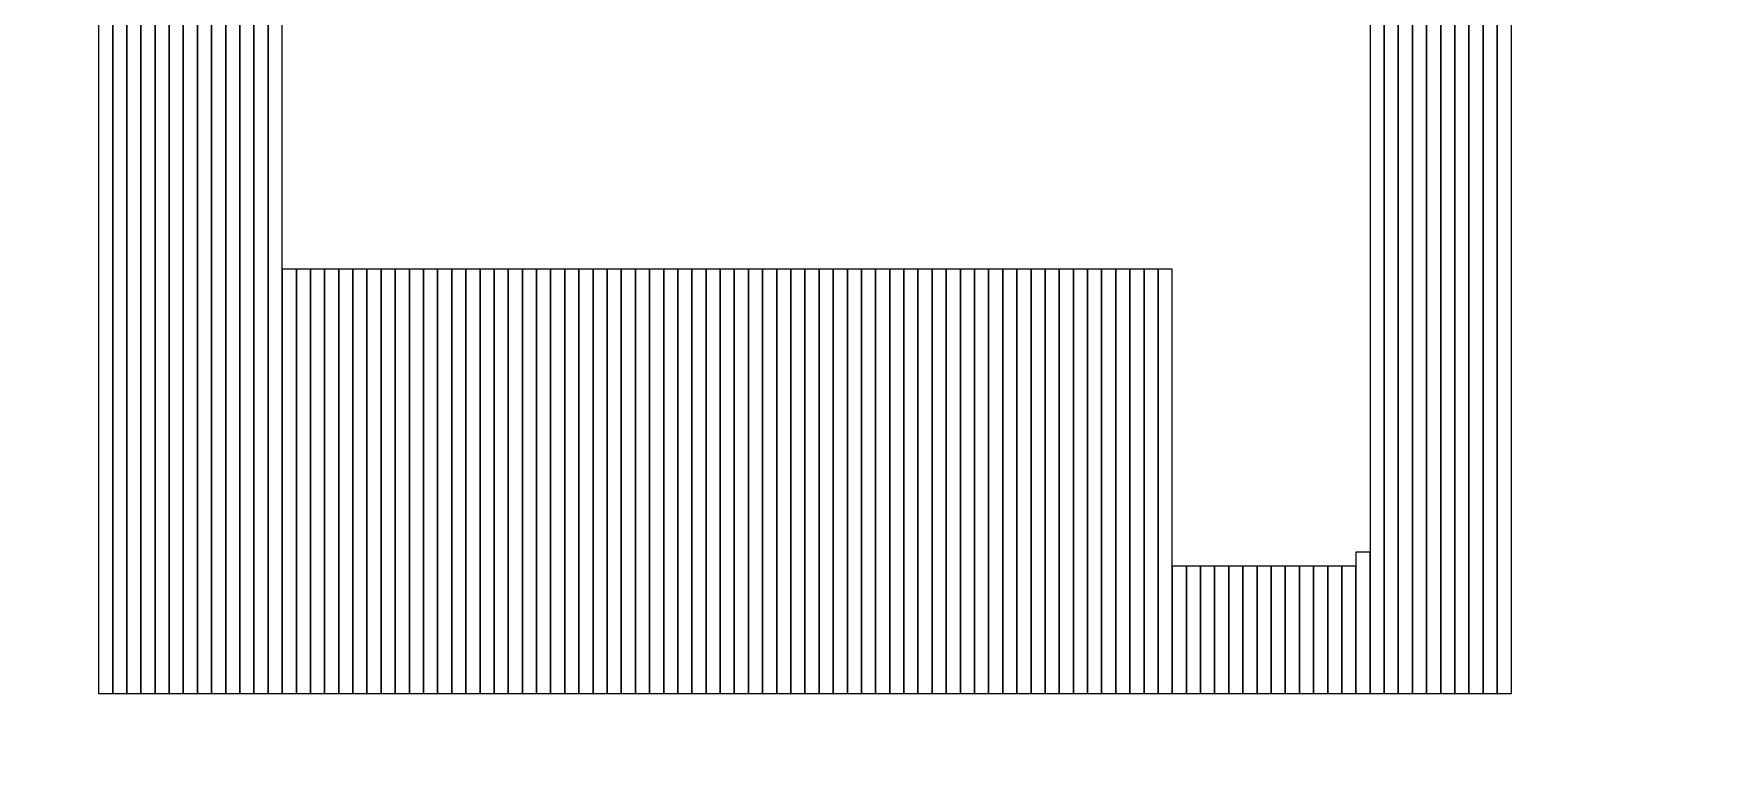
# Model space of a CAD drawing. Header units: millimetres. Extents: x -86 to 67, y -55 to 52.
# Drawn here: x -11.63 to -8.599, y 26.721 to 28.044 of the extents above; entities that cross this region are included whole.
import ezdxf

# ---------------------------------------------------------------- set-up
doc = ezdxf.new("R2010")
doc.units = ezdxf.units.MM
doc.header["$MEASUREMENT"] = 0
doc.layers.add('BG_OUTLINE', color=7, linetype='Continuous')
doc.layers.add('MA_PEN3', color=7, linetype='Continuous')

msp = doc.modelspace()

# ---------------------------------------------------------------- linework, layer by layer
at = {"layer": 'BG_OUTLINE', "color": 3, "lineweight": 9}
msp.add_open_spline([(-60.0926, 34.7331), (-60.0926, 34.7331), (63.7724, 34.7331), (63.7724, 34.7331), (63.7724, 34.7331), (64.585, 34.7336), (65.3646, 34.4113), (65.9396, 33.837), (65.9396, 33.837), (66.5146, 33.2627), (66.8379, 32.4797), (66.8384, 31.667), (66.8384, 31.667), (66.8384, 31.667), (66.8412, -52.28), (66.8412, -52.28), (66.8412, -52.28), (66.8412, -52.28), (66.8384, -52.1933), (66.8384, -52.1933), (66.8384, -52.1933), (66.8389, -53.006), (66.5166, -53.7856), (65.9424, -54.3606), (65.9424, -54.3606), (65.3681, -54.9356), (64.585, -55.2589), (63.7724, -55.2594), (63.7724, -55.2594), (63.7724, -55.2594), (-60.1869, -55.2594), (-60.1869, -55.2594), (-60.1869, -55.2594), (-60.1869, -55.2594), (-60.0853, -55.2518), (-60.0853, -55.2518), (-60.0853, -55.2518), (-60.8979, -55.2523), (-61.6775, -54.9299), (-62.2525, -54.3557), (-62.2525, -54.3557), (-62.8275, -53.7814), (-63.1508, -52.9984), (-63.1513, -52.1857), (-63.1513, -52.1857), (-63.1513, -52.1857), (-63.1587, 31.667), (-63.1587, 31.667), (-63.1587, 31.667), (-63.1592, 32.4797), (-62.8369, 33.2593), (-62.2626, 33.8343), (-62.2626, 33.8343), (-61.6883, 34.4093), (-60.9053, 34.7326), (-60.0926, 34.7331)], degree=3, knots=[0, 0, 0, 0, 0.071429, 0.071429, 0.071429, 0.071429, 0.142857, 0.142857, 0.142857, 0.142857, 0.214286, 0.214286, 0.214286, 0.214286, 0.285714, 0.285714, 0.285714, 0.285714, 0.357143, 0.357143, 0.357143, 0.357143, 0.428571, 0.428571, 0.428571, 0.428571, 0.5, 0.5, 0.5, 0.5, 0.571429, 0.571429, 0.571429, 0.571429, 0.642857, 0.642857, 0.642857, 0.642857, 0.714286, 0.714286, 0.714286, 0.714286, 0.785714, 0.785714, 0.785714, 0.785714, 0.857143, 0.857143, 0.857143, 0.857143, 0.928571, 0.928571, 0.928571, 0.928571, 1, 1, 1, 1], dxfattribs=at)
at = {"layer": 'MA_PEN3', "color": 5, "lineweight": 9}
for points in [[(-11.5129, 34.3772), (-11.5129, 34.3772), (-11.4875, 34.3772), (-11.4875, 34.3772), (-11.4875, 34.3772), (-11.4875, 34.3772), (-11.4875, 26.8588), (-11.4875, 26.8588), (-11.4875, 26.8588), (-11.4875, 26.8588), (-11.5129, 26.8588), (-11.5129, 26.8588), (-11.5129, 26.8588), (-11.5129, 26.8588), (-11.5129, 34.3772), (-11.5129, 34.3772)], [(-11.4875, 34.3772), (-11.4875, 34.3772), (-11.4621, 34.3772), (-11.4621, 34.3772), (-11.4621, 34.3772), (-11.4621, 34.3772), (-11.4621, 26.8588), (-11.4621, 26.8588), (-11.4621, 26.8588), (-11.4621, 26.8588), (-11.4875, 26.8588), (-11.4875, 26.8588), (-11.4875, 26.8588), (-11.4875, 26.8588), (-11.4875, 34.3772), (-11.4875, 34.3772)], [(-11.4621, 34.3772), (-11.4621, 34.3772), (-11.4367, 34.3772), (-11.4367, 34.3772), (-11.4367, 34.3772), (-11.4367, 34.3772), (-11.4367, 26.8588), (-11.4367, 26.8588), (-11.4367, 26.8588), (-11.4367, 26.8588), (-11.4621, 26.8588), (-11.4621, 26.8588), (-11.4621, 26.8588), (-11.4621, 26.8588), (-11.4621, 34.3772), (-11.4621, 34.3772)], [(-11.4367, 34.3772), (-11.4367, 34.3772), (-11.4113, 34.3772), (-11.4113, 34.3772), (-11.4113, 34.3772), (-11.4113, 34.3772), (-11.4113, 26.8588), (-11.4113, 26.8588), (-11.4113, 26.8588), (-11.4113, 26.8588), (-11.4367, 26.8588), (-11.4367, 26.8588), (-11.4367, 26.8588), (-11.4367, 26.8588), (-11.4367, 34.3772), (-11.4367, 34.3772)], [(-11.4113, 34.3772), (-11.4113, 34.3772), (-11.3859, 34.3772), (-11.3859, 34.3772), (-11.3859, 34.3772), (-11.3859, 34.3772), (-11.3859, 26.8588), (-11.3859, 26.8588), (-11.3859, 26.8588), (-11.3859, 26.8588), (-11.4113, 26.8588), (-11.4113, 26.8588), (-11.4113, 26.8588), (-11.4113, 26.8588), (-11.4113, 34.3772), (-11.4113, 34.3772)], [(-11.3859, 34.3772), (-11.3859, 34.3772), (-11.3605, 34.3772), (-11.3605, 34.3772), (-11.3605, 34.3772), (-11.3605, 34.3772), (-11.3605, 26.8588), (-11.3605, 26.8588), (-11.3605, 26.8588), (-11.3605, 26.8588), (-11.3859, 26.8588), (-11.3859, 26.8588), (-11.3859, 26.8588), (-11.3859, 26.8588), (-11.3859, 34.3772), (-11.3859, 34.3772)], [(-11.3605, 34.3772), (-11.3605, 34.3772), (-11.3351, 34.3772), (-11.3351, 34.3772), (-11.3351, 34.3772), (-11.3351, 34.3772), (-11.3351, 26.8588), (-11.3351, 26.8588), (-11.3351, 26.8588), (-11.3351, 26.8588), (-11.3605, 26.8588), (-11.3605, 26.8588), (-11.3605, 26.8588), (-11.3605, 26.8588), (-11.3605, 34.3772), (-11.3605, 34.3772)], [(-11.3351, 34.3772), (-11.3351, 34.3772), (-11.3097, 34.3772), (-11.3097, 34.3772), (-11.3097, 34.3772), (-11.3097, 34.3772), (-11.3097, 26.8588), (-11.3097, 26.8588), (-11.3097, 26.8588), (-11.3097, 26.8588), (-11.3351, 26.8588), (-11.3351, 26.8588), (-11.3351, 26.8588), (-11.3351, 26.8588), (-11.3351, 34.3772), (-11.3351, 34.3772)], [(-11.3097, 34.3772), (-11.3097, 34.3772), (-11.2843, 34.3772), (-11.2843, 34.3772), (-11.2843, 34.3772), (-11.2843, 34.3772), (-11.2843, 26.8588), (-11.2843, 26.8588), (-11.2843, 26.8588), (-11.2843, 26.8588), (-11.3097, 26.8588), (-11.3097, 26.8588), (-11.3097, 26.8588), (-11.3097, 26.8588), (-11.3097, 34.3772), (-11.3097, 34.3772)], [(-11.2843, 34.3772), (-11.2843, 34.3772), (-11.2589, 34.3772), (-11.2589, 34.3772), (-11.2589, 34.3772), (-11.2589, 34.3772), (-11.2589, 26.8588), (-11.2589, 26.8588), (-11.2589, 26.8588), (-11.2589, 26.8588), (-11.2843, 26.8588), (-11.2843, 26.8588), (-11.2843, 26.8588), (-11.2843, 26.8588), (-11.2843, 34.3772), (-11.2843, 34.3772)], [(-11.2589, 34.3772), (-11.2589, 34.3772), (-11.2335, 34.3772), (-11.2335, 34.3772), (-11.2335, 34.3772), (-11.2335, 34.3772), (-11.2335, 26.8588), (-11.2335, 26.8588), (-11.2335, 26.8588), (-11.2335, 26.8588), (-11.2589, 26.8588), (-11.2589, 26.8588), (-11.2589, 26.8588), (-11.2589, 26.8588), (-11.2589, 34.3772), (-11.2589, 34.3772)], [(-11.2335, 34.3772), (-11.2335, 34.3772), (-11.2081, 34.3772), (-11.2081, 34.3772), (-11.2081, 34.3772), (-11.2081, 34.3772), (-11.2081, 26.8588), (-11.2081, 26.8588), (-11.2081, 26.8588), (-11.2081, 26.8588), (-11.2335, 26.8588), (-11.2335, 26.8588), (-11.2335, 26.8588), (-11.2335, 26.8588), (-11.2335, 34.3772), (-11.2335, 34.3772)], [(-9.2269, 34.3772), (-9.2269, 34.3772), (-9.2015, 34.3772), (-9.2015, 34.3772), (-9.2015, 34.3772), (-9.2015, 34.3772), (-9.2015, 26.8588), (-9.2015, 26.8588), (-9.2015, 26.8588), (-9.2015, 26.8588), (-9.2269, 26.8588), (-9.2269, 26.8588), (-9.2269, 26.8588), (-9.2269, 26.8588), (-9.2269, 34.3772), (-9.2269, 34.3772)], [(-9.2015, 34.3772), (-9.2015, 34.3772), (-9.1761, 34.3772), (-9.1761, 34.3772), (-9.1761, 34.3772), (-9.1761, 34.3772), (-9.1761, 26.8588), (-9.1761, 26.8588), (-9.1761, 26.8588), (-9.1761, 26.8588), (-9.2015, 26.8588), (-9.2015, 26.8588), (-9.2015, 26.8588), (-9.2015, 26.8588), (-9.2015, 34.3772), (-9.2015, 34.3772)], [(-9.1761, 34.3772), (-9.1761, 34.3772), (-9.1507, 34.3772), (-9.1507, 34.3772), (-9.1507, 34.3772), (-9.1507, 34.3772), (-9.1507, 26.8588), (-9.1507, 26.8588), (-9.1507, 26.8588), (-9.1507, 26.8588), (-9.1761, 26.8588), (-9.1761, 26.8588), (-9.1761, 26.8588), (-9.1761, 26.8588), (-9.1761, 34.3772), (-9.1761, 34.3772)], [(-9.1507, 34.3772), (-9.1507, 34.3772), (-9.1253, 34.3772), (-9.1253, 34.3772), (-9.1253, 34.3772), (-9.1253, 34.3772), (-9.1253, 26.8588), (-9.1253, 26.8588), (-9.1253, 26.8588), (-9.1253, 26.8588), (-9.1507, 26.8588), (-9.1507, 26.8588), (-9.1507, 26.8588), (-9.1507, 26.8588), (-9.1507, 34.3772), (-9.1507, 34.3772)], [(-9.1253, 34.3772), (-9.1253, 34.3772), (-9.0999, 34.3772), (-9.0999, 34.3772), (-9.0999, 34.3772), (-9.0999, 34.3772), (-9.0999, 26.8588), (-9.0999, 26.8588), (-9.0999, 26.8588), (-9.0999, 26.8588), (-9.1253, 26.8588), (-9.1253, 26.8588), (-9.1253, 26.8588), (-9.1253, 26.8588), (-9.1253, 34.3772), (-9.1253, 34.3772)], [(-9.0999, 34.3772), (-9.0999, 34.3772), (-9.0745, 34.3772), (-9.0745, 34.3772), (-9.0745, 34.3772), (-9.0745, 34.3772), (-9.0745, 26.8588), (-9.0745, 26.8588), (-9.0745, 26.8588), (-9.0745, 26.8588), (-9.0999, 26.8588), (-9.0999, 26.8588), (-9.0999, 26.8588), (-9.0999, 26.8588), (-9.0999, 34.3772), (-9.0999, 34.3772)], [(-9.0745, 34.3772), (-9.0745, 34.3772), (-9.0491, 34.3772), (-9.0491, 34.3772), (-9.0491, 34.3772), (-9.0491, 34.3772), (-9.0491, 26.8588), (-9.0491, 26.8588), (-9.0491, 26.8588), (-9.0491, 26.8588), (-9.0745, 26.8588), (-9.0745, 26.8588), (-9.0745, 26.8588), (-9.0745, 26.8588), (-9.0745, 34.3772), (-9.0745, 34.3772)], [(-9.0491, 34.3772), (-9.0491, 34.3772), (-9.0237, 34.3772), (-9.0237, 34.3772), (-9.0237, 34.3772), (-9.0237, 34.3772), (-9.0237, 26.8588), (-9.0237, 26.8588), (-9.0237, 26.8588), (-9.0237, 26.8588), (-9.0491, 26.8588), (-9.0491, 26.8588), (-9.0491, 26.8588), (-9.0491, 26.8588), (-9.0491, 34.3772), (-9.0491, 34.3772)], [(-9.0237, 34.3772), (-9.0237, 34.3772), (-8.9983, 34.3772), (-8.9983, 34.3772), (-8.9983, 34.3772), (-8.9983, 34.3772), (-8.9983, 26.8588), (-8.9983, 26.8588), (-8.9983, 26.8588), (-8.9983, 26.8588), (-9.0237, 26.8588), (-9.0237, 26.8588), (-9.0237, 26.8588), (-9.0237, 26.8588), (-9.0237, 34.3772), (-9.0237, 34.3772)], [(-8.9983, 34.3772), (-8.9983, 34.3772), (-8.9729, 34.3772), (-8.9729, 34.3772), (-8.9729, 34.3772), (-8.9729, 34.3772), (-8.9729, 26.8588), (-8.9729, 26.8588), (-8.9729, 26.8588), (-8.9729, 26.8588), (-8.9983, 26.8588), (-8.9983, 26.8588), (-8.9983, 26.8588), (-8.9983, 26.8588), (-8.9983, 34.3772), (-8.9983, 34.3772)], [(-11.2081, 33.0818), (-11.2081, 33.0818), (-11.1827, 33.0818), (-11.1827, 33.0818), (-11.1827, 33.0818), (-11.1827, 33.0818), (-11.1827, 26.8588), (-11.1827, 26.8588), (-11.1827, 26.8588), (-11.1827, 26.8588), (-11.2081, 26.8588), (-11.2081, 26.8588), (-11.2081, 26.8588), (-11.2081, 26.8588), (-11.2081, 33.0818), (-11.2081, 33.0818)], [(-11.1827, 27.6208), (-11.1827, 27.6208), (-11.1573, 27.6208), (-11.1573, 27.6208), (-11.1573, 27.6208), (-11.1573, 27.6208), (-11.1573, 26.8588), (-11.1573, 26.8588), (-11.1573, 26.8588), (-11.1573, 26.8588), (-11.1827, 26.8588), (-11.1827, 26.8588), (-11.1827, 26.8588), (-11.1827, 26.8588), (-11.1827, 27.6208), (-11.1827, 27.6208)], [(-11.1573, 27.6208), (-11.1573, 27.6208), (-11.1319, 27.6208), (-11.1319, 27.6208), (-11.1319, 27.6208), (-11.1319, 27.6208), (-11.1319, 26.8588), (-11.1319, 26.8588), (-11.1319, 26.8588), (-11.1319, 26.8588), (-11.1573, 26.8588), (-11.1573, 26.8588), (-11.1573, 26.8588), (-11.1573, 26.8588), (-11.1573, 27.6208), (-11.1573, 27.6208)], [(-11.1319, 27.6208), (-11.1319, 27.6208), (-11.1065, 27.6208), (-11.1065, 27.6208), (-11.1065, 27.6208), (-11.1065, 27.6208), (-11.1065, 26.8588), (-11.1065, 26.8588), (-11.1065, 26.8588), (-11.1065, 26.8588), (-11.1319, 26.8588), (-11.1319, 26.8588), (-11.1319, 26.8588), (-11.1319, 26.8588), (-11.1319, 27.6208), (-11.1319, 27.6208)], [(-11.1065, 27.6208), (-11.1065, 27.6208), (-11.0811, 27.6208), (-11.0811, 27.6208), (-11.0811, 27.6208), (-11.0811, 27.6208), (-11.0811, 26.8588), (-11.0811, 26.8588), (-11.0811, 26.8588), (-11.0811, 26.8588), (-11.1065, 26.8588), (-11.1065, 26.8588), (-11.1065, 26.8588), (-11.1065, 26.8588), (-11.1065, 27.6208), (-11.1065, 27.6208)], [(-11.0811, 27.6208), (-11.0811, 27.6208), (-11.0557, 27.6208), (-11.0557, 27.6208), (-11.0557, 27.6208), (-11.0557, 27.6208), (-11.0557, 26.8588), (-11.0557, 26.8588), (-11.0557, 26.8588), (-11.0557, 26.8588), (-11.0811, 26.8588), (-11.0811, 26.8588), (-11.0811, 26.8588), (-11.0811, 26.8588), (-11.0811, 27.6208), (-11.0811, 27.6208)], [(-11.0557, 27.6208), (-11.0557, 27.6208), (-11.0303, 27.6208), (-11.0303, 27.6208), (-11.0303, 27.6208), (-11.0303, 27.6208), (-11.0303, 26.8588), (-11.0303, 26.8588), (-11.0303, 26.8588), (-11.0303, 26.8588), (-11.0557, 26.8588), (-11.0557, 26.8588), (-11.0557, 26.8588), (-11.0557, 26.8588), (-11.0557, 27.6208), (-11.0557, 27.6208)], [(-11.0303, 27.6208), (-11.0303, 27.6208), (-11.0049, 27.6208), (-11.0049, 27.6208), (-11.0049, 27.6208), (-11.0049, 27.6208), (-11.0049, 26.8588), (-11.0049, 26.8588), (-11.0049, 26.8588), (-11.0049, 26.8588), (-11.0303, 26.8588), (-11.0303, 26.8588), (-11.0303, 26.8588), (-11.0303, 26.8588), (-11.0303, 27.6208), (-11.0303, 27.6208)], [(-11.0049, 27.6208), (-11.0049, 27.6208), (-10.9795, 27.6208), (-10.9795, 27.6208), (-10.9795, 27.6208), (-10.9795, 27.6208), (-10.9795, 26.8588), (-10.9795, 26.8588), (-10.9795, 26.8588), (-10.9795, 26.8588), (-11.0049, 26.8588), (-11.0049, 26.8588), (-11.0049, 26.8588), (-11.0049, 26.8588), (-11.0049, 27.6208), (-11.0049, 27.6208)], [(-10.9795, 27.6208), (-10.9795, 27.6208), (-10.9541, 27.6208), (-10.9541, 27.6208), (-10.9541, 27.6208), (-10.9541, 27.6208), (-10.9541, 26.8588), (-10.9541, 26.8588), (-10.9541, 26.8588), (-10.9541, 26.8588), (-10.9795, 26.8588), (-10.9795, 26.8588), (-10.9795, 26.8588), (-10.9795, 26.8588), (-10.9795, 27.6208), (-10.9795, 27.6208)], [(-10.9541, 27.6208), (-10.9541, 27.6208), (-10.9287, 27.6208), (-10.9287, 27.6208), (-10.9287, 27.6208), (-10.9287, 27.6208), (-10.9287, 26.8588), (-10.9287, 26.8588), (-10.9287, 26.8588), (-10.9287, 26.8588), (-10.9541, 26.8588), (-10.9541, 26.8588), (-10.9541, 26.8588), (-10.9541, 26.8588), (-10.9541, 27.6208), (-10.9541, 27.6208)], [(-10.9287, 27.6208), (-10.9287, 27.6208), (-10.9033, 27.6208), (-10.9033, 27.6208), (-10.9033, 27.6208), (-10.9033, 27.6208), (-10.9033, 26.8588), (-10.9033, 26.8588), (-10.9033, 26.8588), (-10.9033, 26.8588), (-10.9287, 26.8588), (-10.9287, 26.8588), (-10.9287, 26.8588), (-10.9287, 26.8588), (-10.9287, 27.6208), (-10.9287, 27.6208)], [(-10.9033, 27.6208), (-10.9033, 27.6208), (-10.8779, 27.6208), (-10.8779, 27.6208), (-10.8779, 27.6208), (-10.8779, 27.6208), (-10.8779, 26.8588), (-10.8779, 26.8588), (-10.8779, 26.8588), (-10.8779, 26.8588), (-10.9033, 26.8588), (-10.9033, 26.8588), (-10.9033, 26.8588), (-10.9033, 26.8588), (-10.9033, 27.6208), (-10.9033, 27.6208)], [(-10.8779, 27.6208), (-10.8779, 27.6208), (-10.8525, 27.6208), (-10.8525, 27.6208), (-10.8525, 27.6208), (-10.8525, 27.6208), (-10.8525, 26.8588), (-10.8525, 26.8588), (-10.8525, 26.8588), (-10.8525, 26.8588), (-10.8779, 26.8588), (-10.8779, 26.8588), (-10.8779, 26.8588), (-10.8779, 26.8588), (-10.8779, 27.6208), (-10.8779, 27.6208)], [(-10.8525, 27.6208), (-10.8525, 27.6208), (-10.8271, 27.6208), (-10.8271, 27.6208), (-10.8271, 27.6208), (-10.8271, 27.6208), (-10.8271, 26.8588), (-10.8271, 26.8588), (-10.8271, 26.8588), (-10.8271, 26.8588), (-10.8525, 26.8588), (-10.8525, 26.8588), (-10.8525, 26.8588), (-10.8525, 26.8588), (-10.8525, 27.6208), (-10.8525, 27.6208)], [(-10.8271, 27.6208), (-10.8271, 27.6208), (-10.8017, 27.6208), (-10.8017, 27.6208), (-10.8017, 27.6208), (-10.8017, 27.6208), (-10.8017, 26.8588), (-10.8017, 26.8588), (-10.8017, 26.8588), (-10.8017, 26.8588), (-10.8271, 26.8588), (-10.8271, 26.8588), (-10.8271, 26.8588), (-10.8271, 26.8588), (-10.8271, 27.6208), (-10.8271, 27.6208)], [(-10.8017, 27.6208), (-10.8017, 27.6208), (-10.7763, 27.6208), (-10.7763, 27.6208), (-10.7763, 27.6208), (-10.7763, 27.6208), (-10.7763, 26.8588), (-10.7763, 26.8588), (-10.7763, 26.8588), (-10.7763, 26.8588), (-10.8017, 26.8588), (-10.8017, 26.8588), (-10.8017, 26.8588), (-10.8017, 26.8588), (-10.8017, 27.6208), (-10.8017, 27.6208)], [(-10.7763, 27.6208), (-10.7763, 27.6208), (-10.7509, 27.6208), (-10.7509, 27.6208), (-10.7509, 27.6208), (-10.7509, 27.6208), (-10.7509, 26.8588), (-10.7509, 26.8588), (-10.7509, 26.8588), (-10.7509, 26.8588), (-10.7763, 26.8588), (-10.7763, 26.8588), (-10.7763, 26.8588), (-10.7763, 26.8588), (-10.7763, 27.6208), (-10.7763, 27.6208)], [(-10.7509, 27.6208), (-10.7509, 27.6208), (-10.7255, 27.6208), (-10.7255, 27.6208), (-10.7255, 27.6208), (-10.7255, 27.6208), (-10.7255, 26.8588), (-10.7255, 26.8588), (-10.7255, 26.8588), (-10.7255, 26.8588), (-10.7509, 26.8588), (-10.7509, 26.8588), (-10.7509, 26.8588), (-10.7509, 26.8588), (-10.7509, 27.6208), (-10.7509, 27.6208)], [(-10.7255, 27.6208), (-10.7255, 27.6208), (-10.7001, 27.6208), (-10.7001, 27.6208), (-10.7001, 27.6208), (-10.7001, 27.6208), (-10.7001, 26.8588), (-10.7001, 26.8588), (-10.7001, 26.8588), (-10.7001, 26.8588), (-10.7255, 26.8588), (-10.7255, 26.8588), (-10.7255, 26.8588), (-10.7255, 26.8588), (-10.7255, 27.6208), (-10.7255, 27.6208)], [(-10.7001, 27.6208), (-10.7001, 27.6208), (-10.6747, 27.6208), (-10.6747, 27.6208), (-10.6747, 27.6208), (-10.6747, 27.6208), (-10.6747, 26.8588), (-10.6747, 26.8588), (-10.6747, 26.8588), (-10.6747, 26.8588), (-10.7001, 26.8588), (-10.7001, 26.8588), (-10.7001, 26.8588), (-10.7001, 26.8588), (-10.7001, 27.6208), (-10.7001, 27.6208)], [(-10.6747, 27.6208), (-10.6747, 27.6208), (-10.6493, 27.6208), (-10.6493, 27.6208), (-10.6493, 27.6208), (-10.6493, 27.6208), (-10.6493, 26.8588), (-10.6493, 26.8588), (-10.6493, 26.8588), (-10.6493, 26.8588), (-10.6747, 26.8588), (-10.6747, 26.8588), (-10.6747, 26.8588), (-10.6747, 26.8588), (-10.6747, 27.6208), (-10.6747, 27.6208)], [(-10.6493, 27.6208), (-10.6493, 27.6208), (-10.6239, 27.6208), (-10.6239, 27.6208), (-10.6239, 27.6208), (-10.6239, 27.6208), (-10.6239, 26.8588), (-10.6239, 26.8588), (-10.6239, 26.8588), (-10.6239, 26.8588), (-10.6493, 26.8588), (-10.6493, 26.8588), (-10.6493, 26.8588), (-10.6493, 26.8588), (-10.6493, 27.6208), (-10.6493, 27.6208)], [(-10.6239, 27.6208), (-10.6239, 27.6208), (-10.5985, 27.6208), (-10.5985, 27.6208), (-10.5985, 27.6208), (-10.5985, 27.6208), (-10.5985, 26.8588), (-10.5985, 26.8588), (-10.5985, 26.8588), (-10.5985, 26.8588), (-10.6239, 26.8588), (-10.6239, 26.8588), (-10.6239, 26.8588), (-10.6239, 26.8588), (-10.6239, 27.6208), (-10.6239, 27.6208)], [(-10.5985, 27.6208), (-10.5985, 27.6208), (-10.5731, 27.6208), (-10.5731, 27.6208), (-10.5731, 27.6208), (-10.5731, 27.6208), (-10.5731, 26.8588), (-10.5731, 26.8588), (-10.5731, 26.8588), (-10.5731, 26.8588), (-10.5985, 26.8588), (-10.5985, 26.8588), (-10.5985, 26.8588), (-10.5985, 26.8588), (-10.5985, 27.6208), (-10.5985, 27.6208)], [(-10.5731, 27.6208), (-10.5731, 27.6208), (-10.5477, 27.6208), (-10.5477, 27.6208), (-10.5477, 27.6208), (-10.5477, 27.6208), (-10.5477, 26.8588), (-10.5477, 26.8588), (-10.5477, 26.8588), (-10.5477, 26.8588), (-10.5731, 26.8588), (-10.5731, 26.8588), (-10.5731, 26.8588), (-10.5731, 26.8588), (-10.5731, 27.6208), (-10.5731, 27.6208)], [(-10.5477, 27.6208), (-10.5477, 27.6208), (-10.5223, 27.6208), (-10.5223, 27.6208), (-10.5223, 27.6208), (-10.5223, 27.6208), (-10.5223, 26.8588), (-10.5223, 26.8588), (-10.5223, 26.8588), (-10.5223, 26.8588), (-10.5477, 26.8588), (-10.5477, 26.8588), (-10.5477, 26.8588), (-10.5477, 26.8588), (-10.5477, 27.6208), (-10.5477, 27.6208)], [(-10.5223, 27.6208), (-10.5223, 27.6208), (-10.4969, 27.6208), (-10.4969, 27.6208), (-10.4969, 27.6208), (-10.4969, 27.6208), (-10.4969, 26.8588), (-10.4969, 26.8588), (-10.4969, 26.8588), (-10.4969, 26.8588), (-10.5223, 26.8588), (-10.5223, 26.8588), (-10.5223, 26.8588), (-10.5223, 26.8588), (-10.5223, 27.6208), (-10.5223, 27.6208)], [(-10.4969, 27.6208), (-10.4969, 27.6208), (-10.4715, 27.6208), (-10.4715, 27.6208), (-10.4715, 27.6208), (-10.4715, 27.6208), (-10.4715, 26.8588), (-10.4715, 26.8588), (-10.4715, 26.8588), (-10.4715, 26.8588), (-10.4969, 26.8588), (-10.4969, 26.8588), (-10.4969, 26.8588), (-10.4969, 26.8588), (-10.4969, 27.6208), (-10.4969, 27.6208)], [(-10.4715, 27.6208), (-10.4715, 27.6208), (-10.4461, 27.6208), (-10.4461, 27.6208), (-10.4461, 27.6208), (-10.4461, 27.6208), (-10.4461, 26.8588), (-10.4461, 26.8588), (-10.4461, 26.8588), (-10.4461, 26.8588), (-10.4715, 26.8588), (-10.4715, 26.8588), (-10.4715, 26.8588), (-10.4715, 26.8588), (-10.4715, 27.6208), (-10.4715, 27.6208)], [(-10.4461, 27.6208), (-10.4461, 27.6208), (-10.4207, 27.6208), (-10.4207, 27.6208), (-10.4207, 27.6208), (-10.4207, 27.6208), (-10.4207, 26.8588), (-10.4207, 26.8588), (-10.4207, 26.8588), (-10.4207, 26.8588), (-10.4461, 26.8588), (-10.4461, 26.8588), (-10.4461, 26.8588), (-10.4461, 26.8588), (-10.4461, 27.6208), (-10.4461, 27.6208)], [(-10.4207, 27.6208), (-10.4207, 27.6208), (-10.3953, 27.6208), (-10.3953, 27.6208), (-10.3953, 27.6208), (-10.3953, 27.6208), (-10.3953, 26.8588), (-10.3953, 26.8588), (-10.3953, 26.8588), (-10.3953, 26.8588), (-10.4207, 26.8588), (-10.4207, 26.8588), (-10.4207, 26.8588), (-10.4207, 26.8588), (-10.4207, 27.6208), (-10.4207, 27.6208)], [(-10.3953, 27.6208), (-10.3953, 27.6208), (-10.3699, 27.6208), (-10.3699, 27.6208), (-10.3699, 27.6208), (-10.3699, 27.6208), (-10.3699, 26.8588), (-10.3699, 26.8588), (-10.3699, 26.8588), (-10.3699, 26.8588), (-10.3953, 26.8588), (-10.3953, 26.8588), (-10.3953, 26.8588), (-10.3953, 26.8588), (-10.3953, 27.6208), (-10.3953, 27.6208)], [(-10.3699, 27.6208), (-10.3699, 27.6208), (-10.3445, 27.6208), (-10.3445, 27.6208), (-10.3445, 27.6208), (-10.3445, 27.6208), (-10.3445, 26.8588), (-10.3445, 26.8588), (-10.3445, 26.8588), (-10.3445, 26.8588), (-10.3699, 26.8588), (-10.3699, 26.8588), (-10.3699, 26.8588), (-10.3699, 26.8588), (-10.3699, 27.6208), (-10.3699, 27.6208)], [(-10.3445, 27.6208), (-10.3445, 27.6208), (-10.3191, 27.6208), (-10.3191, 27.6208), (-10.3191, 27.6208), (-10.3191, 27.6208), (-10.3191, 26.8588), (-10.3191, 26.8588), (-10.3191, 26.8588), (-10.3191, 26.8588), (-10.3445, 26.8588), (-10.3445, 26.8588), (-10.3445, 26.8588), (-10.3445, 26.8588), (-10.3445, 27.6208), (-10.3445, 27.6208)], [(-10.3191, 27.6208), (-10.3191, 27.6208), (-10.2937, 27.6208), (-10.2937, 27.6208), (-10.2937, 27.6208), (-10.2937, 27.6208), (-10.2937, 26.8588), (-10.2937, 26.8588), (-10.2937, 26.8588), (-10.2937, 26.8588), (-10.3191, 26.8588), (-10.3191, 26.8588), (-10.3191, 26.8588), (-10.3191, 26.8588), (-10.3191, 27.6208), (-10.3191, 27.6208)], [(-10.2937, 27.6208), (-10.2937, 27.6208), (-10.2683, 27.6208), (-10.2683, 27.6208), (-10.2683, 27.6208), (-10.2683, 27.6208), (-10.2683, 26.8588), (-10.2683, 26.8588), (-10.2683, 26.8588), (-10.2683, 26.8588), (-10.2937, 26.8588), (-10.2937, 26.8588), (-10.2937, 26.8588), (-10.2937, 26.8588), (-10.2937, 27.6208), (-10.2937, 27.6208)], [(-10.2683, 27.6208), (-10.2683, 27.6208), (-10.2429, 27.6208), (-10.2429, 27.6208), (-10.2429, 27.6208), (-10.2429, 27.6208), (-10.2429, 26.8588), (-10.2429, 26.8588), (-10.2429, 26.8588), (-10.2429, 26.8588), (-10.2683, 26.8588), (-10.2683, 26.8588), (-10.2683, 26.8588), (-10.2683, 26.8588), (-10.2683, 27.6208), (-10.2683, 27.6208)], [(-10.2429, 27.6208), (-10.2429, 27.6208), (-10.2175, 27.6208), (-10.2175, 27.6208), (-10.2175, 27.6208), (-10.2175, 27.6208), (-10.2175, 26.8588), (-10.2175, 26.8588), (-10.2175, 26.8588), (-10.2175, 26.8588), (-10.2429, 26.8588), (-10.2429, 26.8588), (-10.2429, 26.8588), (-10.2429, 26.8588), (-10.2429, 27.6208), (-10.2429, 27.6208)], [(-10.2175, 27.6208), (-10.2175, 27.6208), (-10.1921, 27.6208), (-10.1921, 27.6208), (-10.1921, 27.6208), (-10.1921, 27.6208), (-10.1921, 26.8588), (-10.1921, 26.8588), (-10.1921, 26.8588), (-10.1921, 26.8588), (-10.2175, 26.8588), (-10.2175, 26.8588), (-10.2175, 26.8588), (-10.2175, 26.8588), (-10.2175, 27.6208), (-10.2175, 27.6208)], [(-10.1921, 27.6208), (-10.1921, 27.6208), (-10.1667, 27.6208), (-10.1667, 27.6208), (-10.1667, 27.6208), (-10.1667, 27.6208), (-10.1667, 26.8588), (-10.1667, 26.8588), (-10.1667, 26.8588), (-10.1667, 26.8588), (-10.1921, 26.8588), (-10.1921, 26.8588), (-10.1921, 26.8588), (-10.1921, 26.8588), (-10.1921, 27.6208), (-10.1921, 27.6208)], [(-10.1667, 27.6208), (-10.1667, 27.6208), (-10.1413, 27.6208), (-10.1413, 27.6208), (-10.1413, 27.6208), (-10.1413, 27.6208), (-10.1413, 26.8588), (-10.1413, 26.8588), (-10.1413, 26.8588), (-10.1413, 26.8588), (-10.1667, 26.8588), (-10.1667, 26.8588), (-10.1667, 26.8588), (-10.1667, 26.8588), (-10.1667, 27.6208), (-10.1667, 27.6208)], [(-10.1413, 27.6208), (-10.1413, 27.6208), (-10.1159, 27.6208), (-10.1159, 27.6208), (-10.1159, 27.6208), (-10.1159, 27.6208), (-10.1159, 26.8588), (-10.1159, 26.8588), (-10.1159, 26.8588), (-10.1159, 26.8588), (-10.1413, 26.8588), (-10.1413, 26.8588), (-10.1413, 26.8588), (-10.1413, 26.8588), (-10.1413, 27.6208), (-10.1413, 27.6208)], [(-10.1159, 27.6208), (-10.1159, 27.6208), (-10.0905, 27.6208), (-10.0905, 27.6208), (-10.0905, 27.6208), (-10.0905, 27.6208), (-10.0905, 26.8588), (-10.0905, 26.8588), (-10.0905, 26.8588), (-10.0905, 26.8588), (-10.1159, 26.8588), (-10.1159, 26.8588), (-10.1159, 26.8588), (-10.1159, 26.8588), (-10.1159, 27.6208), (-10.1159, 27.6208)], [(-10.0905, 27.6208), (-10.0905, 27.6208), (-10.0651, 27.6208), (-10.0651, 27.6208), (-10.0651, 27.6208), (-10.0651, 27.6208), (-10.0651, 26.8588), (-10.0651, 26.8588), (-10.0651, 26.8588), (-10.0651, 26.8588), (-10.0905, 26.8588), (-10.0905, 26.8588), (-10.0905, 26.8588), (-10.0905, 26.8588), (-10.0905, 27.6208), (-10.0905, 27.6208)], [(-10.0651, 27.6208), (-10.0651, 27.6208), (-10.0397, 27.6208), (-10.0397, 27.6208), (-10.0397, 27.6208), (-10.0397, 27.6208), (-10.0397, 26.8588), (-10.0397, 26.8588), (-10.0397, 26.8588), (-10.0397, 26.8588), (-10.0651, 26.8588), (-10.0651, 26.8588), (-10.0651, 26.8588), (-10.0651, 26.8588), (-10.0651, 27.6208), (-10.0651, 27.6208)], [(-10.0397, 27.6208), (-10.0397, 27.6208), (-10.0143, 27.6208), (-10.0143, 27.6208), (-10.0143, 27.6208), (-10.0143, 27.6208), (-10.0143, 26.8588), (-10.0143, 26.8588), (-10.0143, 26.8588), (-10.0143, 26.8588), (-10.0397, 26.8588), (-10.0397, 26.8588), (-10.0397, 26.8588), (-10.0397, 26.8588), (-10.0397, 27.6208), (-10.0397, 27.6208)], [(-10.0143, 27.6208), (-10.0143, 27.6208), (-9.9889, 27.6208), (-9.9889, 27.6208), (-9.9889, 27.6208), (-9.9889, 27.6208), (-9.9889, 26.8588), (-9.9889, 26.8588), (-9.9889, 26.8588), (-9.9889, 26.8588), (-10.0143, 26.8588), (-10.0143, 26.8588), (-10.0143, 26.8588), (-10.0143, 26.8588), (-10.0143, 27.6208), (-10.0143, 27.6208)], [(-9.9889, 27.6208), (-9.9889, 27.6208), (-9.9635, 27.6208), (-9.9635, 27.6208), (-9.9635, 27.6208), (-9.9635, 27.6208), (-9.9635, 26.8588), (-9.9635, 26.8588), (-9.9635, 26.8588), (-9.9635, 26.8588), (-9.9889, 26.8588), (-9.9889, 26.8588), (-9.9889, 26.8588), (-9.9889, 26.8588), (-9.9889, 27.6208), (-9.9889, 27.6208)], [(-9.9635, 27.6208), (-9.9635, 27.6208), (-9.9381, 27.6208), (-9.9381, 27.6208), (-9.9381, 27.6208), (-9.9381, 27.6208), (-9.9381, 26.8588), (-9.9381, 26.8588), (-9.9381, 26.8588), (-9.9381, 26.8588), (-9.9635, 26.8588), (-9.9635, 26.8588), (-9.9635, 26.8588), (-9.9635, 26.8588), (-9.9635, 27.6208), (-9.9635, 27.6208)], [(-9.9381, 27.6208), (-9.9381, 27.6208), (-9.9127, 27.6208), (-9.9127, 27.6208), (-9.9127, 27.6208), (-9.9127, 27.6208), (-9.9127, 26.8588), (-9.9127, 26.8588), (-9.9127, 26.8588), (-9.9127, 26.8588), (-9.9381, 26.8588), (-9.9381, 26.8588), (-9.9381, 26.8588), (-9.9381, 26.8588), (-9.9381, 27.6208), (-9.9381, 27.6208)], [(-9.9127, 27.6208), (-9.9127, 27.6208), (-9.8873, 27.6208), (-9.8873, 27.6208), (-9.8873, 27.6208), (-9.8873, 27.6208), (-9.8873, 26.8588), (-9.8873, 26.8588), (-9.8873, 26.8588), (-9.8873, 26.8588), (-9.9127, 26.8588), (-9.9127, 26.8588), (-9.9127, 26.8588), (-9.9127, 26.8588), (-9.9127, 27.6208), (-9.9127, 27.6208)], [(-9.8873, 27.6208), (-9.8873, 27.6208), (-9.8619, 27.6208), (-9.8619, 27.6208), (-9.8619, 27.6208), (-9.8619, 27.6208), (-9.8619, 26.8588), (-9.8619, 26.8588), (-9.8619, 26.8588), (-9.8619, 26.8588), (-9.8873, 26.8588), (-9.8873, 26.8588), (-9.8873, 26.8588), (-9.8873, 26.8588), (-9.8873, 27.6208), (-9.8873, 27.6208)], [(-9.8619, 27.6208), (-9.8619, 27.6208), (-9.8365, 27.6208), (-9.8365, 27.6208), (-9.8365, 27.6208), (-9.8365, 27.6208), (-9.8365, 26.8588), (-9.8365, 26.8588), (-9.8365, 26.8588), (-9.8365, 26.8588), (-9.8619, 26.8588), (-9.8619, 26.8588), (-9.8619, 26.8588), (-9.8619, 26.8588), (-9.8619, 27.6208), (-9.8619, 27.6208)], [(-9.8365, 27.6208), (-9.8365, 27.6208), (-9.8111, 27.6208), (-9.8111, 27.6208), (-9.8111, 27.6208), (-9.8111, 27.6208), (-9.8111, 26.8588), (-9.8111, 26.8588), (-9.8111, 26.8588), (-9.8111, 26.8588), (-9.8365, 26.8588), (-9.8365, 26.8588), (-9.8365, 26.8588), (-9.8365, 26.8588), (-9.8365, 27.6208), (-9.8365, 27.6208)], [(-9.8111, 27.6208), (-9.8111, 27.6208), (-9.7857, 27.6208), (-9.7857, 27.6208), (-9.7857, 27.6208), (-9.7857, 27.6208), (-9.7857, 26.8588), (-9.7857, 26.8588), (-9.7857, 26.8588), (-9.7857, 26.8588), (-9.8111, 26.8588), (-9.8111, 26.8588), (-9.8111, 26.8588), (-9.8111, 26.8588), (-9.8111, 27.6208), (-9.8111, 27.6208)], [(-9.7857, 27.6208), (-9.7857, 27.6208), (-9.7603, 27.6208), (-9.7603, 27.6208), (-9.7603, 27.6208), (-9.7603, 27.6208), (-9.7603, 26.8588), (-9.7603, 26.8588), (-9.7603, 26.8588), (-9.7603, 26.8588), (-9.7857, 26.8588), (-9.7857, 26.8588), (-9.7857, 26.8588), (-9.7857, 26.8588), (-9.7857, 27.6208), (-9.7857, 27.6208)], [(-9.7603, 27.6208), (-9.7603, 27.6208), (-9.7349, 27.6208), (-9.7349, 27.6208), (-9.7349, 27.6208), (-9.7349, 27.6208), (-9.7349, 26.8588), (-9.7349, 26.8588), (-9.7349, 26.8588), (-9.7349, 26.8588), (-9.7603, 26.8588), (-9.7603, 26.8588), (-9.7603, 26.8588), (-9.7603, 26.8588), (-9.7603, 27.6208), (-9.7603, 27.6208)], [(-9.7349, 27.6208), (-9.7349, 27.6208), (-9.7095, 27.6208), (-9.7095, 27.6208), (-9.7095, 27.6208), (-9.7095, 27.6208), (-9.7095, 26.8588), (-9.7095, 26.8588), (-9.7095, 26.8588), (-9.7095, 26.8588), (-9.7349, 26.8588), (-9.7349, 26.8588), (-9.7349, 26.8588), (-9.7349, 26.8588), (-9.7349, 27.6208), (-9.7349, 27.6208)], [(-9.7095, 27.6208), (-9.7095, 27.6208), (-9.6841, 27.6208), (-9.6841, 27.6208), (-9.6841, 27.6208), (-9.6841, 27.6208), (-9.6841, 26.8588), (-9.6841, 26.8588), (-9.6841, 26.8588), (-9.6841, 26.8588), (-9.7095, 26.8588), (-9.7095, 26.8588), (-9.7095, 26.8588), (-9.7095, 26.8588), (-9.7095, 27.6208), (-9.7095, 27.6208)], [(-9.6841, 27.6208), (-9.6841, 27.6208), (-9.6587, 27.6208), (-9.6587, 27.6208), (-9.6587, 27.6208), (-9.6587, 27.6208), (-9.6587, 26.8588), (-9.6587, 26.8588), (-9.6587, 26.8588), (-9.6587, 26.8588), (-9.6841, 26.8588), (-9.6841, 26.8588), (-9.6841, 26.8588), (-9.6841, 26.8588), (-9.6841, 27.6208), (-9.6841, 27.6208)], [(-9.6587, 27.6208), (-9.6587, 27.6208), (-9.6333, 27.6208), (-9.6333, 27.6208), (-9.6333, 27.6208), (-9.6333, 27.6208), (-9.6333, 26.8588), (-9.6333, 26.8588), (-9.6333, 26.8588), (-9.6333, 26.8588), (-9.6587, 26.8588), (-9.6587, 26.8588), (-9.6587, 26.8588), (-9.6587, 26.8588), (-9.6587, 27.6208), (-9.6587, 27.6208)], [(-9.6333, 27.6208), (-9.6333, 27.6208), (-9.6079, 27.6208), (-9.6079, 27.6208), (-9.6079, 27.6208), (-9.6079, 27.6208), (-9.6079, 26.8588), (-9.6079, 26.8588), (-9.6079, 26.8588), (-9.6079, 26.8588), (-9.6333, 26.8588), (-9.6333, 26.8588), (-9.6333, 26.8588), (-9.6333, 26.8588), (-9.6333, 27.6208), (-9.6333, 27.6208)], [(-9.6079, 27.6208), (-9.6079, 27.6208), (-9.5825, 27.6208), (-9.5825, 27.6208), (-9.5825, 27.6208), (-9.5825, 27.6208), (-9.5825, 26.8588), (-9.5825, 26.8588), (-9.5825, 26.8588), (-9.5825, 26.8588), (-9.6079, 26.8588), (-9.6079, 26.8588), (-9.6079, 26.8588), (-9.6079, 26.8588), (-9.6079, 27.6208), (-9.6079, 27.6208)], [(-9.2523, 27.1128), (-9.2523, 27.1128), (-9.2269, 27.1128), (-9.2269, 27.1128), (-9.2269, 27.1128), (-9.2269, 27.1128), (-9.2269, 26.8588), (-9.2269, 26.8588), (-9.2269, 26.8588), (-9.2269, 26.8588), (-9.2523, 26.8588), (-9.2523, 26.8588), (-9.2523, 26.8588), (-9.2523, 26.8588), (-9.2523, 27.1128), (-9.2523, 27.1128)], [(-9.5825, 27.0874), (-9.5825, 27.0874), (-9.5571, 27.0874), (-9.5571, 27.0874), (-9.5571, 27.0874), (-9.5571, 27.0874), (-9.5571, 26.8588), (-9.5571, 26.8588), (-9.5571, 26.8588), (-9.5571, 26.8588), (-9.5825, 26.8588), (-9.5825, 26.8588), (-9.5825, 26.8588), (-9.5825, 26.8588), (-9.5825, 27.0874), (-9.5825, 27.0874)], [(-9.5571, 27.0874), (-9.5571, 27.0874), (-9.5317, 27.0874), (-9.5317, 27.0874), (-9.5317, 27.0874), (-9.5317, 27.0874), (-9.5317, 26.8588), (-9.5317, 26.8588), (-9.5317, 26.8588), (-9.5317, 26.8588), (-9.5571, 26.8588), (-9.5571, 26.8588), (-9.5571, 26.8588), (-9.5571, 26.8588), (-9.5571, 27.0874), (-9.5571, 27.0874)], [(-9.5317, 27.0874), (-9.5317, 27.0874), (-9.5063, 27.0874), (-9.5063, 27.0874), (-9.5063, 27.0874), (-9.5063, 27.0874), (-9.5063, 26.8588), (-9.5063, 26.8588), (-9.5063, 26.8588), (-9.5063, 26.8588), (-9.5317, 26.8588), (-9.5317, 26.8588), (-9.5317, 26.8588), (-9.5317, 26.8588), (-9.5317, 27.0874), (-9.5317, 27.0874)], [(-9.5063, 27.0874), (-9.5063, 27.0874), (-9.4809, 27.0874), (-9.4809, 27.0874), (-9.4809, 27.0874), (-9.4809, 27.0874), (-9.4809, 26.8588), (-9.4809, 26.8588), (-9.4809, 26.8588), (-9.4809, 26.8588), (-9.5063, 26.8588), (-9.5063, 26.8588), (-9.5063, 26.8588), (-9.5063, 26.8588), (-9.5063, 27.0874), (-9.5063, 27.0874)], [(-9.4809, 27.0874), (-9.4809, 27.0874), (-9.4555, 27.0874), (-9.4555, 27.0874), (-9.4555, 27.0874), (-9.4555, 27.0874), (-9.4555, 26.8588), (-9.4555, 26.8588), (-9.4555, 26.8588), (-9.4555, 26.8588), (-9.4809, 26.8588), (-9.4809, 26.8588), (-9.4809, 26.8588), (-9.4809, 26.8588), (-9.4809, 27.0874), (-9.4809, 27.0874)], [(-9.4555, 27.0874), (-9.4555, 27.0874), (-9.4301, 27.0874), (-9.4301, 27.0874), (-9.4301, 27.0874), (-9.4301, 27.0874), (-9.4301, 26.8588), (-9.4301, 26.8588), (-9.4301, 26.8588), (-9.4301, 26.8588), (-9.4555, 26.8588), (-9.4555, 26.8588), (-9.4555, 26.8588), (-9.4555, 26.8588), (-9.4555, 27.0874), (-9.4555, 27.0874)], [(-9.4301, 27.0874), (-9.4301, 27.0874), (-9.4047, 27.0874), (-9.4047, 27.0874), (-9.4047, 27.0874), (-9.4047, 27.0874), (-9.4047, 26.8588), (-9.4047, 26.8588), (-9.4047, 26.8588), (-9.4047, 26.8588), (-9.4301, 26.8588), (-9.4301, 26.8588), (-9.4301, 26.8588), (-9.4301, 26.8588), (-9.4301, 27.0874), (-9.4301, 27.0874)], [(-9.4047, 27.0874), (-9.4047, 27.0874), (-9.3793, 27.0874), (-9.3793, 27.0874), (-9.3793, 27.0874), (-9.3793, 27.0874), (-9.3793, 26.8588), (-9.3793, 26.8588), (-9.3793, 26.8588), (-9.3793, 26.8588), (-9.4047, 26.8588), (-9.4047, 26.8588), (-9.4047, 26.8588), (-9.4047, 26.8588), (-9.4047, 27.0874), (-9.4047, 27.0874)], [(-9.3793, 27.0874), (-9.3793, 27.0874), (-9.3539, 27.0874), (-9.3539, 27.0874), (-9.3539, 27.0874), (-9.3539, 27.0874), (-9.3539, 26.8588), (-9.3539, 26.8588), (-9.3539, 26.8588), (-9.3539, 26.8588), (-9.3793, 26.8588), (-9.3793, 26.8588), (-9.3793, 26.8588), (-9.3793, 26.8588), (-9.3793, 27.0874), (-9.3793, 27.0874)], [(-9.3539, 27.0874), (-9.3539, 27.0874), (-9.3285, 27.0874), (-9.3285, 27.0874), (-9.3285, 27.0874), (-9.3285, 27.0874), (-9.3285, 26.8588), (-9.3285, 26.8588), (-9.3285, 26.8588), (-9.3285, 26.8588), (-9.3539, 26.8588), (-9.3539, 26.8588), (-9.3539, 26.8588), (-9.3539, 26.8588), (-9.3539, 27.0874), (-9.3539, 27.0874)], [(-9.3285, 27.0874), (-9.3285, 27.0874), (-9.3031, 27.0874), (-9.3031, 27.0874), (-9.3031, 27.0874), (-9.3031, 27.0874), (-9.3031, 26.8588), (-9.3031, 26.8588), (-9.3031, 26.8588), (-9.3031, 26.8588), (-9.3285, 26.8588), (-9.3285, 26.8588), (-9.3285, 26.8588), (-9.3285, 26.8588), (-9.3285, 27.0874), (-9.3285, 27.0874)], [(-9.3031, 27.0874), (-9.3031, 27.0874), (-9.2777, 27.0874), (-9.2777, 27.0874), (-9.2777, 27.0874), (-9.2777, 27.0874), (-9.2777, 26.8588), (-9.2777, 26.8588), (-9.2777, 26.8588), (-9.2777, 26.8588), (-9.3031, 26.8588), (-9.3031, 26.8588), (-9.3031, 26.8588), (-9.3031, 26.8588), (-9.3031, 27.0874), (-9.3031, 27.0874)], [(-9.2777, 27.0874), (-9.2777, 27.0874), (-9.2523, 27.0874), (-9.2523, 27.0874), (-9.2523, 27.0874), (-9.2523, 27.0874), (-9.2523, 26.8588), (-9.2523, 26.8588), (-9.2523, 26.8588), (-9.2523, 26.8588), (-9.2777, 26.8588), (-9.2777, 26.8588), (-9.2777, 26.8588), (-9.2777, 26.8588), (-9.2777, 27.0874), (-9.2777, 27.0874)]]:
    msp.add_open_spline(points, degree=3, knots=[0, 0, 0, 0, 0.25, 0.25, 0.25, 0.25, 0.5, 0.5, 0.5, 0.5, 0.75, 0.75, 0.75, 0.75, 1, 1, 1, 1], dxfattribs=at)

doc.saveas('drawing.dxf')
